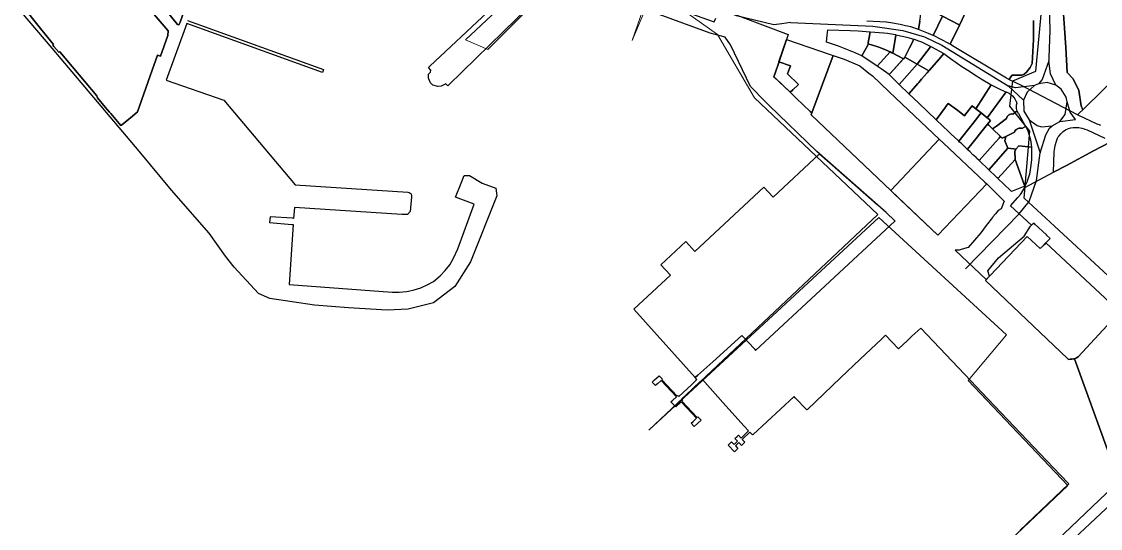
# Model space of a CAD drawing. Header units: metres. Extents: x 3 to 1027712, y 40 to 4430649.
# Drawn here: x 511137 to 512282, y 4409311 to 4409849 of the extents above; entities that cross this region are included whole.
import ezdxf

# ---------------------------------------------------------------- set-up
doc = ezdxf.new("R2010")
doc.units = ezdxf.units.M
doc.header["$MEASUREMENT"] = 0
doc.layers.add('A.ES.SDGC.CP.07003.cadastralparcel — CadastralParcel', color=1, linetype='Continuous')
doc.layers.add('Carreteras_5_km', color=2, linetype='Continuous', lineweight=30)
doc.layers.add('Tuberias_distribucion_agua_ABAQUA', color=5, linetype='Continuous', lineweight=30)
doc.layers.add('Zonas_Interes_Minero_5_km', color=7, linetype='Continuous', lineweight=9, true_color=0xc0fac1)

msp = doc.modelspace()

# ---------------------------------------------------------------- linework, layer by layer
at = {"layer": 'A.ES.SDGC.CP.07003.cadastralparcel — CadastralParcel', "color": 7, "linetype": 'Continuous', "flags": 128}
for points in [[(512329.6, 4409820.9), (512263.5, 4409755.7), (512261.9, 4409759.8), (512259.2, 4409776.3), (512253.2, 4409788.7), (512246.8, 4409795.4), (512245.5, 4409821.9), (512244, 4409842.5), (512241.5, 4409877.3), (512241.2, 4409890.9), (512240.7, 4409908.6), (512240.2, 4409918.7), (512239.2, 4409936.5), (512239.7, 4409939.8), (512237.7, 4409960.6), (512237.1, 4409961.3), (512229.7, 4409984.2), (512226.2, 4409993.1), (512223.6, 4409997.5), (512220.2, 4410001), (512218.4, 4410003.5), (512214.4, 4410015.5), (512300.9, 4410049.3)], [(511706.4, 4409895.5), (511590.1, 4409781.7), (511589.5, 4409781.1), (511587.4, 4409783.4), (511582.5, 4409780.9), (511578.9, 4409780.4), (511573.7, 4409782), (511571, 4409784.4), (511568.9, 4409789.4), (511569.1, 4409793.6), (511571.1, 4409795.8), (511571.5, 4409797.7), (511568.9, 4409800.6), (511570.5, 4409802.1), (511631.7, 4409859.4)], [(511766.9, 4409886.7), (511872.3, 4409849.1), (511873.9, 4409852.9)], [(511137.7, 4409866.4), (511157.2, 4409841.9), (511170.9, 4409825), (511170.3, 4409824.4), (511170.3, 4409824.4), (511170.1, 4409824.3), (511171.4, 4409822.8), (511176.5, 4409816.7), (511177.2, 4409817.2), (511177.5, 4409817.5), (511177.7, 4409817.2), (511203.7, 4409786), (511216.8, 4409770.4), (511217.7, 4409768.3), (511225.9, 4409758.6), (511228.4, 4409755.7), (511230.4, 4409753.2), (511231.8, 4409751.6), (511242.4, 4409739), (511243, 4409739.5), (511243.3, 4409739.2), (511254.9, 4409749.1), (511260.1, 4409753.6), (511275.8, 4409797.6), (511281.5, 4409813.6), (511284.5, 4409812.5), (511292.3, 4409834.5), (511292.5, 4409839.7), (511262.6, 4409874.8)], [(511262.6, 4409874.8), (511292.5, 4409839.7), (511292.3, 4409834.5), (511284.5, 4409812.5), (511281.5, 4409813.6), (511275.8, 4409797.6), (511260.1, 4409753.6), (511254.9, 4409749.1), (511243.3, 4409739.2), (511243, 4409739.5), (511242.4, 4409739), (511231.8, 4409751.6), (511230.4, 4409753.2), (511228.4, 4409755.7), (511225.9, 4409758.6), (511217.7, 4409768.3), (511216.8, 4409770.4), (511203.7, 4409786), (511177.7, 4409817.2), (511177.5, 4409817.5), (511177.2, 4409817.2), (511176.5, 4409816.7), (511171.4, 4409822.8), (511170.1, 4409824.3), (511170.3, 4409824.4), (511170.3, 4409824.4), (511170.9, 4409825), (511157.2, 4409841.9), (511137.7, 4409866.4)], [(511277.2, 4409878), (511302.7, 4409846.2), (511303.7, 4409845.8), (511304.5, 4409846.4), (511304.8, 4409847.2), (511305.3, 4409848.6), (511312.9, 4409869.7)], [(511312.9, 4409869.7), (511305.3, 4409848.6), (511304.8, 4409847.2), (511304.5, 4409846.4), (511304.5, 4409846.4), (511303.7, 4409845.8), (511302.7, 4409846.2), (511277.2, 4409878)], [(512241.5, 4409877.3), (512244, 4409842.5), (512245.5, 4409821.9), (512246.8, 4409795.4), (512253.2, 4409788.7), (512259.2, 4409776.3), (512261.9, 4409759.8), (512263.5, 4409755.7), (512260, 4409752.5), (512258.8, 4409751.3), (512258.8, 4409751.3), (512258, 4409750.5), (512198.3, 4409781.4), (512184.9, 4409788), (512188.5, 4409792.5), (512196, 4409792.6), (512198.9, 4409792.6), (512201.3, 4409793.6), (512203.7, 4409795.6), (512207.6, 4409800.5), (512209.9, 4409804.7), (512211.2, 4409830.4), (512211, 4409850.6)], [(512196.6, 4409309.2), (512248.5, 4409358.5), (512239.5, 4409368), (512239.1, 4409368.4), (512233, 4409374.8), (512224.9, 4409383.3), (512156.1, 4409455.8), (512144.7, 4409467.8), (512091.5, 4409523.8), (512082, 4409515.2), (512077.3, 4409510.9), (512068, 4409501.9), (512054.1, 4409516.5), (512049.7, 4409512.3), (512027.3, 4409491), (512006.3, 4409471), (511971.1, 4409437.6), (511970.4, 4409437), (511958.3, 4409450), (511957, 4409451.4), (511913.7, 4409411.1), (511913, 4409410.5), (511910.2, 4409413.5), (511902.1, 4409405.8), (511904.8, 4409402.9), (511903.4, 4409401.5), (511901.2, 4409399.4), (511898.4, 4409402.3), (511894.8, 4409398.9), (511897.5, 4409396), (511893.9, 4409392.6), (511887, 4409399.8), (511890.7, 4409403.3), (511893.4, 4409400.4), (511897.1, 4409403.8), (511894.3, 4409406.7), (511896.6, 4409408.8), (511897.9, 4409410.1), (511900.7, 4409407.2), (511908.7, 4409415), (511904.1, 4409419.7), (511881.5, 4409445), (511859.8, 4409469.3), (511851.5, 4409461.5), (511851.5, 4409461.6), (511848.5, 4409458.8), (511837.5, 4409448.3), (511837.8, 4409448), (511838.7, 4409447), (511838, 4409446.3), (511838.2, 4409446), (511854.2, 4409429.1), (511855, 4409429.8), (511858.4, 4409426.1), (511851.1, 4409419.3), (511850.6, 4409419.8), (511847.7, 4409422.9), (511849.9, 4409424.9), (511853.5, 4409428.4), (511837.5, 4409445.3), (511837.2, 4409445.7), (511831.4, 4409440.2), (511828.9, 4409442.8), (511826.3, 4409445.6), (511826.9, 4409446.2), (511827.9, 4409447.2), (511832.1, 4409451.1), (511815.8, 4409468.4), (511811.9, 4409464.7), (511810.8, 4409463.7), (511810, 4409462.9), (511809.2, 4409463.7), (511806.5, 4409466.5), (511809, 4409468.9), (511813.8, 4409473.4), (511817.2, 4409469.8), (511816.5, 4409469.1), (511832.8, 4409451.8), (511833.5, 4409452.5), (511834.7, 4409451.2), (511848.3, 4409463.7), (511853.9, 4409469.4), (511852.2, 4409471.4), (511854.9, 4409473.8), (511870.8, 4409488.2), (511901.6, 4409516.1), (511915.4, 4409501.4), (511916.2, 4409500.2), (512063.8, 4409637.6), (512063.9, 4409637.7), (512054.9, 4409646.8), (511981.3, 4409711.4), (511930.7, 4409760.2), (511926.4, 4409764.5), (511910.7, 4409780.6), (511889.5, 4409824.8), (511883.8, 4409832.8), (511867.8, 4409837.1), (511799.4, 4409862)], [(511877.4, 4409863.2), (511950.7, 4409835.5), (511948.9, 4409830.5), (511940.7, 4409806), (511937, 4409794.7), (511935.6, 4409790.7), (511937.3, 4409789.1), (511952.7, 4409774.4), (511959.3, 4409768), (511974.1, 4409753.9), (511975.7, 4409752.4), (511975.8, 4409752.3), (511975.2, 4409750.4), (512109.5, 4409622.6), (512161.6, 4409677), (512179.9, 4409658.8), (512176.9, 4409650.7), (512173.8, 4409648.9), (512170.7, 4409645.3), (512168.1, 4409642.2), (512167.6, 4409641.5), (512160.9, 4409632.7), (512155.2, 4409625.2), (512141.7, 4409609.4), (512135.6, 4409607.6), (512132.1, 4409606.5), (512128.1, 4409606.5), (512161, 4409575.6), (512161, 4409575.6), (512164.3, 4409579), (512162.6, 4409584.8), (512174, 4409598.4), (512201.3, 4409621.7), (512207.9, 4409632), (512211.2, 4409635.2), (512212.4, 4409634.2), (512224.9, 4409622.9), (512225.1, 4409622.6), (512228.7, 4409618.9), (512225.9, 4409616.1), (512224.4, 4409614.5), (512222.7, 4409612.8), (512222.6, 4409612.6), (512221.9, 4409612), (512221.7, 4409611.7), (512218.3, 4409608.3), (512204.6, 4409621.1), (512165, 4409579.7), (512164.3, 4409578.9), (512160.2, 4409574.4), (512247.1, 4409491.7), (512247.8, 4409491.1), (512248.2, 4409490.7), (512254.6, 4409491.2), (512291, 4409390.8)], [(511313.1, 4409850.6), (511457.5, 4409798.3), (511456.4, 4409795.3), (511312.4, 4409847.2), (511290.6, 4409787.2), (511351.7, 4409765.8), (511427.6, 4409676.2), (511546.9, 4409668.2), (511548.1, 4409668), (511548.3, 4409667.8), (511550.7, 4409666.5), (511550.9, 4409664.4), (511551, 4409663.2), (511549.6, 4409647.7), (511546.6, 4409644.4), (511540.7, 4409644.4), (511426.9, 4409651.8), (511425.8, 4409640.4), (511424.6, 4409640.5), (511400.8, 4409642.2), (511400.4, 4409636), (511424.1, 4409633.9), (511425.4, 4409633.8), (511421, 4409570.1), (511530.5, 4409562.2), (511533, 4409562), (511538, 4409562.2), (511545.8, 4409562.9), (511547.7, 4409563.1), (511553.6, 4409564.4), (511561, 4409566.8), (511568.2, 4409570.2), (511574.2, 4409573.4), (511581.2, 4409579.3), (511586.7, 4409584.9), (511591.5, 4409591.1), (511595.4, 4409598.2), (511600, 4409608), (511617.4, 4409655.4), (511597.8, 4409662.8), (511603.7, 4409677.7), (511607, 4409686), (511612.4, 4409685.8), (511625.9, 4409677.9), (511640.5, 4409672.4), (511641.6, 4409664.3), (511613.4, 4409594.3), (511597.1, 4409568.2), (511574.2, 4409550.6), (511547.4, 4409543.9), (511525.1, 4409542.9), (511484, 4409545.4), (511448.1, 4409548.1), (511400.6, 4409555.4), (511388.7, 4409560.5), (511362.7, 4409588.7), (511353.5, 4409600.4), (511336.3, 4409624.7), (511296.2, 4409670.2), (511261.9, 4409711.6), (511169.4, 4409821.2), (511137.1, 4409859.4)], [(512211, 4409850.6), (512211.2, 4409830.4), (512209.9, 4409804.7), (512207.6, 4409800.5), (512203.7, 4409795.6), (512201.3, 4409793.6), (512198.9, 4409792.6), (512196, 4409792.6), (512188.5, 4409792.5), (512184.9, 4409788), (512182.5, 4409789.2), (512125.1, 4409823.5), (512122.8, 4409825.2), (512132.5, 4409845.7), (512138.1, 4409857.6)], [(512090.4, 4409849.8), (512089.1, 4409841), (512081.1, 4409843.7), (512080.5, 4409843.8), (512077.4, 4409844.5), (512075.4, 4409845), (512072.4, 4409845.6), (512069.6, 4409846.2), (512067.4, 4409846.6), (512063.7, 4409847.4), (512062, 4409847.6), (512055.1, 4409848.8), (512054.9, 4409848.9), (512034.4, 4409849.7)], [(512282.5, 4409739), (512281.1, 4409739.6), (512279.7, 4409740.1), (512278.8, 4409740.5), (512259.4, 4409749.8), (512258, 4409750.5), (512258.8, 4409751.3), (512258.8, 4409751.4), (512260, 4409752.5), (512263.5, 4409755.7), (512329.6, 4409820.9)], [(512292.5, 4409721.4), (512275, 4409712.2), (512246.1, 4409696.7), (512233.9, 4409690.2), (512232.3, 4409689.4), (512233.2, 4409711.2), (512233.3, 4409713.1), (512234.3, 4409717.8), (512235.8, 4409723.3), (512236.8, 4409725.7), (512237.5, 4409726.9), (512238.5, 4409728.2), (512240.1, 4409730), (512242.5, 4409732.6), (512245, 4409734.5), (512248.4, 4409735.9), (512250.7, 4409736.6), (512253.2, 4409737), (512259.4, 4409736.8), (512259.4, 4409736.8), (512262.6, 4409736.1), (512264.8, 4409735.6), (512265.8, 4409735.3), (512268.2, 4409734.3), (512286.9, 4409725.6)], [(512302.7, 4409541.1), (512224.4, 4409614.5), (512225.9, 4409616.1), (512228.7, 4409618.9), (512225.1, 4409622.6), (512224.9, 4409622.9), (512212.4, 4409634.2), (512211.2, 4409635.2), (512209, 4409633.1), (512186.8, 4409653.9), (512194.6, 4409662.6), (512197.3, 4409665.7), (512199.8, 4409669.8), (512201.9, 4409673.1), (512232.3, 4409689.4), (512233.9, 4409690.2), (512246.1, 4409696.7), (512275, 4409712.2), (512292.5, 4409721.4)], [(512291, 4409390.8), (512254.6, 4409491.2), (512248.2, 4409490.7), (512248.2, 4409490.7), (512250.2, 4409490.9), (512251.9, 4409491), (512253.6, 4409491.3), (512255.3, 4409491.8), (512256.9, 4409492.5), (512258.4, 4409493.3), (512302.6, 4409540.9)], [(512311.1, 4409369.8), (512063.9, 4409134.7)]]:
    msp.add_lwpolyline(points, dxfattribs=at)
for points in [[(512137.7, 4409858), (512138.1, 4409857.6), (512132.5, 4409845.7), (512131.8, 4409846.1), (512131.6, 4409846.2), (512115.3, 4409854.8), (512109.9, 4409857.7), (512114.9, 4409874.6), (512118.2, 4409879.5), (512137.7, 4409858)], [(512104.5, 4409834.7), (512099.8, 4409836.7), (512098, 4409837.4), (512094.5, 4409838.9), (512089.1, 4409841), (512090.4, 4409849.8), (512091.2, 4409854.9), (512091.7, 4409858.5), (512092.5, 4409863.7), (512100, 4409861.1), (512109.9, 4409857.7), (512114.7, 4409855.1), (512104.5, 4409834.7)], [(512131.8, 4409846.1), (512132.5, 4409845.7), (512122.8, 4409825.2), (512121.8, 4409825.7), (512120.8, 4409826.4), (512120.5, 4409826.6), (512113.9, 4409830.1), (512113.3, 4409830.4), (512105, 4409834.4), (512104.5, 4409834.7), (512114.7, 4409855.1), (512115.3, 4409854.8), (512131.6, 4409846.2), (512131.8, 4409846.1)], [(511992.1, 4409835.1), (511992.7, 4409840.5), (512016.6, 4409839.8), (512025.1, 4409839.6), (512029.3, 4409839.3), (512037.7, 4409838.4), (512036.7, 4409832.5), (512035.8, 4409827.3), (512035.3, 4409824.4), (512028.9, 4409812.9), (512019.4, 4409817.1), (512017.3, 4409818), (512016.6, 4409818.3), (512004.2, 4409823.2), (511991.5, 4409827.5), (511992.1, 4409835.1)], [(511961.6, 4409782.5), (511961.8, 4409782.7), (511950, 4409794), (511953.2, 4409802.4), (511940.9, 4409806.5), (511948.9, 4409830.5), (511995.5, 4409814.3), (511998.6, 4409813.2), (511975.8, 4409752.3), (511975.7, 4409752.4), (511974.1, 4409753.9), (511959.3, 4409768), (511952.7, 4409774.4), (511955.6, 4409777), (511961.2, 4409782.2), (511961.6, 4409782.5)], [(512065, 4409835.4), (512065.4, 4409835.4), (512065.2, 4409834.4), (512062, 4409815.7), (512061.7, 4409815.8), (512061.2, 4409816.1), (512060.9, 4409816.3), (512058.9, 4409817.2), (512054, 4409819.5), (512048.2, 4409821.9), (512044.9, 4409823), (512035.5, 4409825.8), (512035.8, 4409827.3), (512036.7, 4409832.5), (512037.7, 4409838.4), (512052.4, 4409837.4), (512056.1, 4409836.9), (512064.7, 4409835.5), (512065, 4409835.4)], [(512065.4, 4409835.4), (512066.9, 4409835.1), (512076.6, 4409832.9), (512084.1, 4409830.8), (512083.6, 4409829.7), (512082.9, 4409828.3), (512079.6, 4409821.6), (512074.7, 4409811.5), (512073.1, 4409809.7), (512062, 4409815.7), (512065.2, 4409834.4), (512065.4, 4409835.4)], [(512083.6, 4409829.7), (512084.1, 4409830.8), (512084.4, 4409830.7), (512089.2, 4409829), (512092.1, 4409827.9), (512099.4, 4409824.4), (512102.2, 4409822.8), (512101.9, 4409822.4), (512087.5, 4409804.2), (512074.7, 4409811.5), (512079.6, 4409821.6), (512082.9, 4409828.3), (512083.6, 4409829.7)], [(512045.2, 4409802.1), (512028.9, 4409812.9), (512035.3, 4409824.4), (512035.5, 4409825.8), (512044.9, 4409823), (512048.2, 4409821.9), (512054, 4409819.5), (512058.9, 4409817.2), (512045.2, 4409802.1)], [(512049.3, 4409799.2), (512045.2, 4409802.1), (512058.9, 4409817.2), (512060.9, 4409816.3), (512061.2, 4409816.1), (512061.7, 4409815.8), (512073.1, 4409809.7), (512059.5, 4409794.7), (512058.1, 4409793.1), (512049.3, 4409799.2)], [(512101.9, 4409822.4), (512102.2, 4409822.8), (512103, 4409822.4), (512116.1, 4409815.5), (512116, 4409815.4), (512116, 4409815.4), (512114.5, 4409813.7), (512110.6, 4409809.1), (512102.9, 4409800.4), (512100.8, 4409797.9), (512100.1, 4409797.1), (512087.5, 4409804.2), (512101.9, 4409822.4)], [(511940.9, 4409806.3), (511940.9, 4409806.5), (511953.2, 4409802.4), (511950, 4409794), (511961.8, 4409782.7), (511961.6, 4409782.5), (511961.2, 4409782.2), (511955.6, 4409777), (511952.7, 4409774.4), (511935.6, 4409790.7), (511937, 4409794.7), (511940.7, 4409806), (511940.9, 4409806.3)], [(512059.6, 4409670.1), (511975.2, 4409750.4), (511975.8, 4409752.3), (511998.6, 4409813.2), (512010.3, 4409809.4), (512026.8, 4409802.2), (512036.3, 4409794.7), (512036.4, 4409794.7), (512040.2, 4409791.9), (512057.7, 4409775), (512065.1, 4409768), (512111.1, 4409724.6), (512059.6, 4409670.1)], [(512068.7, 4409782.7), (512058.1, 4409793.1), (512059.5, 4409794.7), (512074.7, 4409811.5), (512087.5, 4409804.2), (512068.7, 4409782.7)], [(512166.2, 4409782.2), (512150.1, 4409756.6), (512146, 4409759.8), (512139.5, 4409751.4), (512138, 4409749.4), (512133.9, 4409752.6), (512129.4, 4409755.9), (512120.7, 4409762.5), (512119.4, 4409761), (512118.1, 4409759.2), (512117.6, 4409758.5), (512107.7, 4409745.2), (512089.4, 4409762.6), (512083.8, 4409768), (512078.9, 4409772.7), (512088.4, 4409783.6), (512089.3, 4409784.6), (512092.4, 4409788.2), (512098, 4409794.7), (512098.3, 4409795), (512100.8, 4409797.9), (512102.9, 4409800.4), (512110.6, 4409809.1), (512114.5, 4409813.7), (512116, 4409815.4), (512123, 4409810.2), (512135.2, 4409801.8), (512141.3, 4409797.8), (512150.7, 4409791.7), (512152.8, 4409790.4), (512157.4, 4409787.6), (512165, 4409782.8), (512166.2, 4409782.2)], [(512087.5, 4409804.2), (512100.1, 4409797.1), (512098.3, 4409795), (512098, 4409794.7), (512092.4, 4409788.2), (512089.3, 4409784.6), (512088.4, 4409783.6), (512078.9, 4409772.7), (512068.7, 4409782.7), (512087.5, 4409804.2)], [(512182.3, 4409774.6), (512161.9, 4409747.3), (512155.6, 4409752.3), (512151.5, 4409755.5), (512150.1, 4409756.6), (512166.2, 4409782.2), (512174.6, 4409778.1), (512180.6, 4409775.2), (512182.3, 4409774.6)], [(512163.6, 4409739.4), (512162.4, 4409740.5), (512165.6, 4409744.5), (512164.9, 4409745), (512163.1, 4409746.4), (512161.9, 4409747.3), (512182.3, 4409774.6), (512182.8, 4409774.4), (512184.7, 4409773.8), (512185.5, 4409773.4), (512187.2, 4409772.1), (512188.8, 4409770.6), (512190.2, 4409768.9), (512190.2, 4409768.8), (512191.4, 4409767.2), (512192.5, 4409765.3), (512192.9, 4409764.5), (512193.1, 4409764.2), (512193.2, 4409763.5), (512193.3, 4409762.6), (512193.2, 4409761.6), (512192.8, 4409760.7), (512192.7, 4409760.4), (512192.6, 4409758.8), (512192.8, 4409757.2), (512192.9, 4409756.9), (512193.2, 4409755.6), (512193.6, 4409754.4), (512189.1, 4409751.2), (512187.9, 4409751.3), (512186.8, 4409751), (512185.8, 4409750.6), (512184.8, 4409750), (512184.7, 4409750), (512184, 4409749.3), (512183.3, 4409748.4), (512182.8, 4409747.4), (512182.4, 4409746.3), (512171.8, 4409738.4), (512167.8, 4409735.5), (512163.6, 4409739.4)], [(512155.6, 4409752.3), (512152.9, 4409748.9), (512152.1, 4409747.9), (512147.1, 4409741.5), (512131.9, 4409722.3), (512131.4, 4409722.8), (512130.7, 4409723.4), (512123.9, 4409729.9), (512121.4, 4409732.2), (512107.7, 4409745.2), (512117.6, 4409758.5), (512118.1, 4409759.2), (512119.4, 4409761), (512120.7, 4409762.5), (512129.4, 4409755.9), (512133.9, 4409752.6), (512138, 4409749.4), (512139.5, 4409751.4), (512146, 4409759.8), (512150.1, 4409756.6), (512155.6, 4409752.3)], [(512140.9, 4409713.7), (512140.5, 4409714.1), (512134.2, 4409720.1), (512132.7, 4409721.4), (512131.9, 4409722.3), (512147.1, 4409741.5), (512152.1, 4409747.9), (512152.9, 4409748.9), (512155.6, 4409752.3), (512161.9, 4409747.3), (512163.1, 4409746.4), (512164.9, 4409745), (512165.6, 4409744.5), (512156.7, 4409733.4), (512148.4, 4409723), (512144.2, 4409717.8), (512140.9, 4409713.7)], [(512202.8, 4409738.1), (512198.9, 4409735.9), (512198.3, 4409736.1), (512197.2, 4409736.2), (512196.1, 4409736.1), (512195, 4409735.8), (512194.2, 4409735.5), (512193.9, 4409735.3), (512193, 4409734.7), (512192.2, 4409733.9), (512191.5, 4409733), (512191, 4409731.9), (512181.9, 4409727.3), (512177.9, 4409725.5), (512176.2, 4409727.4), (512167.8, 4409735.5), (512171.8, 4409738.4), (512182.4, 4409746.3), (512182.8, 4409747.4), (512183.3, 4409748.4), (512184, 4409749.3), (512184.7, 4409750), (512184.8, 4409750), (512185.8, 4409750.6), (512186.8, 4409751), (512187.9, 4409751.3), (512189.1, 4409751.2), (512193.6, 4409754.4), (512193.7, 4409754.1), (512194.5, 4409752.6), (512195.1, 4409751.6), (512202.8, 4409738.1)], [(512176.2, 4409727.4), (512174.7, 4409725.7), (512170.9, 4409721.4), (512165.1, 4409714.9), (512153.4, 4409701.7), (512150.8, 4409704.2), (512150.2, 4409704.9), (512147.9, 4409707), (512146.9, 4409708), (512143.4, 4409711.3), (512140.9, 4409713.7), (512144.2, 4409717.8), (512148.4, 4409723), (512156.7, 4409733.4), (512162.4, 4409740.5), (512163.6, 4409739.4), (512167.8, 4409735.5), (512176.2, 4409727.4)], [(512209, 4409716), (512195.5, 4409717.5), (512192.5, 4409713.8), (512190.2, 4409714.1), (512184, 4409714.9), (512180.7, 4409722.6), (512181.9, 4409727.3), (512191, 4409731.9), (512191.5, 4409733), (512192.2, 4409733.9), (512193, 4409734.7), (512193.9, 4409735.3), (512194.2, 4409735.5), (512195, 4409735.8), (512196.1, 4409736.1), (512197.2, 4409736.2), (512198.3, 4409736.1), (512198.9, 4409735.9), (512202.8, 4409738.1), (512203, 4409737.8), (512205, 4409733.3), (512206.6, 4409728.6), (512206.7, 4409728.4), (512207.9, 4409723.9), (512208.7, 4409719), (512209, 4409716)], [(512109.5, 4409622.6), (512063.3, 4409666.6), (512059.6, 4409670.1), (512111.1, 4409724.6), (512115.4, 4409720.5), (512159.4, 4409679), (512161.6, 4409677), (512109.5, 4409622.6)], [(512184, 4409714.9), (512163.7, 4409692), (512153.4, 4409701.7), (512165.1, 4409714.9), (512170.9, 4409721.4), (512174.7, 4409725.7), (512176.2, 4409727.4), (512177.9, 4409725.5), (512181.9, 4409727.3), (512180.7, 4409722.6), (512184, 4409714.9)], [(512191.6, 4409703.1), (512191.6, 4409703), (512173.4, 4409682.8), (512172.9, 4409683.3), (512172.7, 4409683.4), (512170.5, 4409685.5), (512164.6, 4409691.1), (512163.7, 4409692), (512184, 4409714.9), (512190.2, 4409714.1), (512192.5, 4409713.8), (512191.2, 4409711.5), (512191.6, 4409703.1)], [(512206.8, 4409687.5), (512205.6, 4409683.1), (512203.9, 4409678.8), (512201.9, 4409674.6), (512201.1, 4409676.4), (512191.6, 4409703), (512191.6, 4409703.1), (512191.2, 4409711.5), (512192.5, 4409713.8), (512195.5, 4409717.5), (512209, 4409716), (512209.2, 4409710.8), (512209.1, 4409702.6), (512208.1, 4409694.4), (512207.7, 4409691.8), (512206.8, 4409687.5)], [(511997.5, 4409697.1), (512045.3, 4409655.1), (512054.9, 4409646.8), (512063.9, 4409637.7), (512063.8, 4409637.6), (511916.2, 4409500.2), (511915.4, 4409501.4), (511901.6, 4409516.1), (511870.8, 4409488.2), (511854.9, 4409473.8), (511852.2, 4409471.4), (511787.1, 4409543.9), (511825.8, 4409580.1), (511815.6, 4409591), (511842, 4409615.7), (511851.8, 4409605.1), (511925, 4409673.5), (511934.7, 4409663.1), (511983.9, 4409709.1), (511997.5, 4409697.1)], [(512187.8, 4409669), (512186.9, 4409669.9), (512173.4, 4409682.8), (512191.6, 4409703), (512201.1, 4409676.4), (512201.9, 4409674.6), (512187.8, 4409669)], [(512160.2, 4409574.4), (512164.3, 4409578.9), (512165, 4409579.7), (512204.6, 4409621.1), (512218.3, 4409608.3), (512221.7, 4409611.7), (512221.9, 4409612), (512222.6, 4409612.6), (512222.7, 4409612.8), (512224.4, 4409614.5), (512302.7, 4409541.1), (512302.6, 4409540.9), (512258.4, 4409493.3), (512256.9, 4409492.5), (512255.3, 4409491.8), (512253.6, 4409491.3), (512251.9, 4409491), (512250.2, 4409490.9), (512248.2, 4409490.7), (512247.8, 4409491.1), (512247.1, 4409491.7), (512160.2, 4409574.4)]]:
    msp.add_lwpolyline(points, close=True, dxfattribs=at)
at = {"layer": 'Carreteras_5_km'}
for p, q in [((511953.2, 4409848.4, 1.2), (511944.2, 4409847.1, 1.2)), ((511953.2, 4409848.4, 1.2), (511944.2, 4409847.1, 1.2)), ((511953.2, 4409848.4, 1.2), (512040.5, 4409844.4, 2)), ((511953.2, 4409848.4, 1.2), (512040.5, 4409844.4, 2)), ((512040.5, 4409844.4, 2), (512072.3, 4409840, 3.8)), ((512040.5, 4409844.4, 2), (512072.3, 4409840, 3.8)), ((512216.4, 4409783.4, 6.1), (512212.1, 4409781.5, 6)), ((512184.1, 4409781.2, 6.4), (512200.5, 4409765.8, 5.8)), ((512247, 4409764.1, 5.6), (512245.8, 4409769, 5.7)), ((512206.5, 4409744.9, 5.3), (512218.1, 4409710, 4.4)), ((512231.1, 4409738.5, 5.1), (512239, 4409743.2, 5.2)), ((512239, 4409743.2, 5.2), (512255.9, 4409745.3, 5.2))]:
    msp.add_line(p, q, dxfattribs=at)
for points in [[(512044.3, 4410364.9, 13.9), (512174, 4410076.6, 13.6), (512210.1, 4409980, 12.8), (512221.3, 4409929.7, 11.5), (512227.5, 4409880.3, 9.7), (512228.6, 4409839.9, 8.2), (512227.6, 4409811.2, 7), (512227.4, 4409807.6, 6.9)], [(511944.2, 4409847.1, 1.2), (511935.7, 4409846, 1.1), (511896, 4409855.3, 1.1), (511878.5, 4409862.5, 1.1)], [(511944.2, 4409847.1, 1.2), (511935.7, 4409846, 1.1), (511896, 4409855.3, 1.1), (511878.5, 4409862.5, 1.1)], [(512072.3, 4409840, 3.8), (512095.3, 4409833.2, 5.4), (512113.7, 4409824.3, 6.7), (512184.1, 4409781.2, 6.4)], [(512072.3, 4409840, 3.8), (512095.3, 4409833.2, 5.4), (512113.7, 4409824.3, 6.7), (512184.1, 4409781.2, 6.4)], [(512227.4, 4409807.6, 6.9), (512220.2, 4409787.7, 6.2), (512216.4, 4409783.4, 6.1)], [(512234.7, 4409781.8, 6), (512229.3, 4409794, 6.4), (512227.4, 4409807.6, 6.9)], [(512234.7, 4409781.8, 6), (512225.7, 4409784.5, 6.1), (512216.4, 4409783.4, 6.1)], [(512245.8, 4409769, 5.7), (512240.4, 4409777.6, 5.9), (512234.7, 4409781.8, 6)], [(512212.1, 4409781.5, 6), (512192.1, 4409779.1, 6.1), (512184.1, 4409781.2, 6.4)], [(512212.1, 4409781.5, 6), (512204.3, 4409774.4, 5.9), (512200.5, 4409765.8, 5.8)], [(512200.5, 4409765.8, 5.8), (512201, 4409754.1, 5.5), (512206.5, 4409744.9, 5.3)], [(512239, 4409743.2, 5.2), (512244.9, 4409750.6, 5.3), (512247, 4409764.1, 5.6)], [(512255.9, 4409745.3, 5.2), (512249.9, 4409753.3, 5.3), (512247, 4409764.1, 5.6)], [(512206.5, 4409744.9, 5.3), (512214.9, 4409739, 5.2), (512219.8, 4409737.7, 5.1), (512231.1, 4409738.5, 5.1)], [(512218.1, 4409710, 4.4), (512224.3, 4409729.2, 5), (512228.1, 4409736.1, 5.1), (512231.1, 4409738.5, 5.1)], [(512206.7, 4409658.4, 2.8), (512214.5, 4409680.5, 3.6), (512218.1, 4409710, 4.4)], [(512206.7, 4409658.4, 2.8), (512214.5, 4409680.5, 3.6), (512218.1, 4409710, 4.4)], [(512138.8, 4409586.8, 1.4), (512195.9, 4409645.1, 2.5), (512206.7, 4409658.4, 2.8)]]:
    msp.add_polyline3d(points, dxfattribs=at)
at = {"layer": 'Tuberias_distribucion_agua_ABAQUA'}
msp.add_lwpolyline([(512342.1, 4409539.9), (512337.5, 4409535.9), (512233.6, 4409632), (512201.4, 4409662), (512207.1, 4409732.9), (512186.1, 4409759.4), (512189.3, 4409786.5), (512213.5, 4409796.7), (512220.6, 4409871.6), (512186.6, 4409992.9), (512178.7, 4410044.3), (512142.1, 4410133)], dxfattribs=at)
at = {"layer": 'Zonas_Interes_Minero_5_km'}
for points in [[(511719.6, 4409907.6), (511631.8, 4409819.6), (511608.3, 4409829.8), (511757.6, 4409970.1)], [(511805.2, 4409877.5), (511785.2, 4409829.2), (511802.2, 4409878.6)], [(512069.9, 4409188.2), (512247.7, 4409356.7), (512141.7, 4409468.3), (512182.5, 4409516.9), (512047.1, 4409641.4), (511802.8, 4409415.4), (512046.1, 4409644.4), (511914.9, 4409768.3), (511875.7, 4409835.6), (511827.2, 4409869.9)], [(512320.9, 4409362.7), (512050.9, 4409110.3)]]:
    msp.add_lwpolyline(points, dxfattribs=at)

doc.saveas('drawing.dxf')
